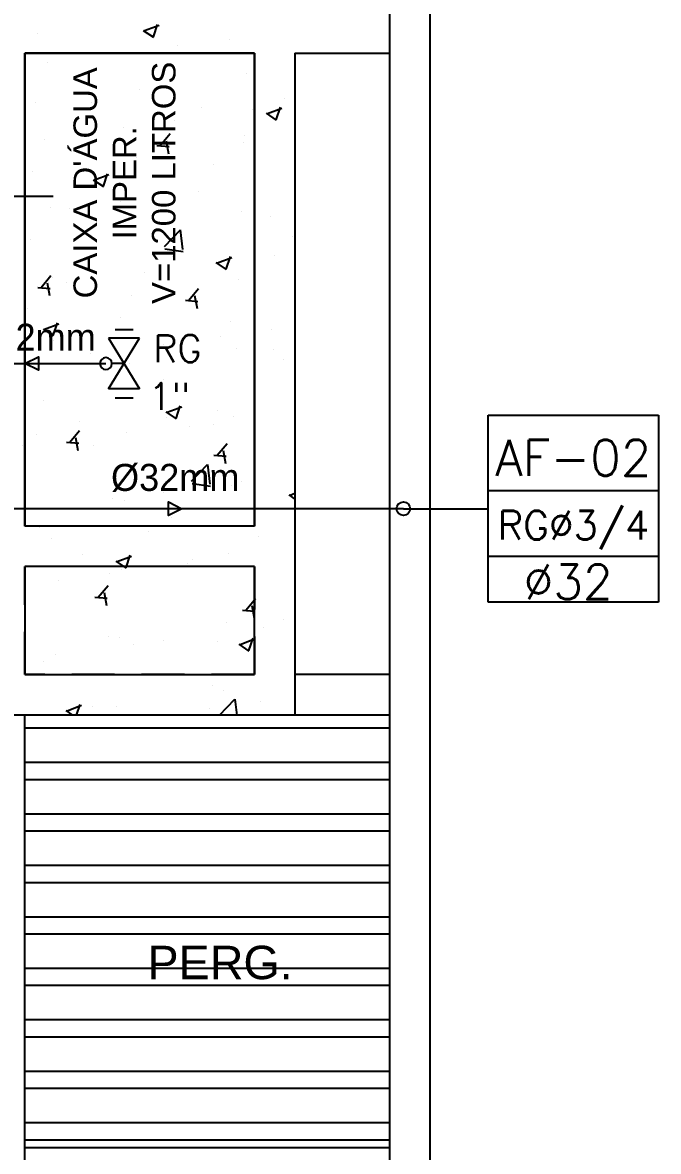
# Model space of a CAD drawing. Header units: millimetres. Extents: x -1292 to 2253, y 326 to 453.
# Drawn here: x 2107.624 to 2109.978, y 354.157 to 358.334 of the extents above; entities that cross this region are included whole.
import ezdxf
from ezdxf.enums import TextEntityAlignment as Align

# ---------------------------------------------------------------- set-up
doc = ezdxf.new("R2010")
doc.units = ezdxf.units.MM
doc.header["$LTSCALE"] = 0.5
doc.linetypes.add('HIDDEN', pattern=[9.525, 6.35, -3.175])
for name, color, linetype in [('-HIDRO', 8, 'Continuous'), ('A-PEN-B', 5, 'Continuous'), ('A-PEN-C', 4, 'Continuous'), ('AF', 5, 'Continuous'), ('CONEXAO_AG_FRIA', 2, 'Continuous'), ('Prumadas_L', 1, 'Continuous'), ('Prumadas_Q', 3, 'Continuous'), ('Prumadas_T', 2, 'Continuous'), ('TEXTO', 7, 'Continuous')]:
    doc.layers.add(name, color=color, linetype=linetype)
doc.styles.add('CARIMBO_DADOS', font='arial.ttf', dxfattribs={"height": 0.1})
doc.styles.add('ROMANS', font='romans')

msp = doc.modelspace()

# ---------------------------------------------------------------- linework, layer by layer
at = {"layer": '-HIDRO', "ltscale": 0.05}
for p, q in [((2109.1321, 361.3212), (2109.1321, 346.8212)), ((2109.1321, 361.3212), (2109.1321, 355.7712)), ((2108.9821, 361.1712), (2108.9821, 355.7712)), ((2108.0756, 358.3042), (2108.1289, 358.3247)), ((2108.1083, 358.2816), (2108.1238, 358.3276)), ((2107.6797, 358.2919), (2107.6797, 358.2919)), ((2108.0704, 358.3051), (2108.1083, 358.2796)), ((2108.1977, 358.2482), (2108.1977, 358.2482)), ((2108.3885, 358.2733), (2108.3885, 358.2733)), ((2108.4821, 358.2212), (2107.6321, 358.2212)), ((2107.6321, 358.2212), (2107.6321, 356.4712)), ((2108.4821, 356.4712), (2108.4821, 358.2212)), ((2108.6321, 358.2212), (2108.6321, 355.7712)), ((2108.6321, 358.2212), (2108.9821, 358.2212)), ((2107.7165, 358.1849), (2107.7165, 358.1849)), ((2107.6321, 358.1212), (2107.6321, 357.5212)), ((2108.4511, 358.1441), (2108.4511, 358.1441)), ((2108.0553, 358.087), (2108.0553, 358.087)), ((2107.6704, 358.0382), (2107.6704, 358.0382)), ((2107.8782, 358.0374), (2107.8782, 358.0374)), ((2108.5931, 358.0539), (2108.5931, 358.0539)), ((2108.285, 358.0202), (2108.285, 358.0202)), ((2108.4766, 358.0108), (2108.4766, 358.0108)), ((2108.5253, 357.9983), (2108.5632, 357.9728)), ((2108.5304, 357.9974), (2108.5838, 358.0179)), ((2108.5632, 357.9748), (2108.5786, 358.0208)), ((2107.6321, 357.9522), (2107.6321, 357.9522)), ((2107.9972, 357.9477), (2107.9972, 357.9477)), ((2108.1487, 357.9776), (2108.1487, 357.9776)), ((2108.188, 357.9728), (2108.188, 357.9728)), ((2108.0389, 357.935), (2108.0389, 357.935)), ((2108.1329, 357.8793), (2108.1696, 357.9231)), ((2108.4457, 357.9178), (2108.4457, 357.9178)), ((2107.7043, 357.9013), (2107.7043, 357.9013)), ((2108.1211, 357.8797), (2108.1666, 357.8757)), ((2108.1651, 357.8478), (2108.1563, 357.8956)), ((2108.4418, 357.8905), (2108.4418, 357.8905)), ((2108.046, 357.8333), (2108.046, 357.8333)), ((2107.6612, 357.7845), (2107.6612, 357.7845)), ((2108.3313, 357.8103), (2108.3313, 357.8103)), ((2107.885, 357.7526), (2107.9229, 357.727)), ((2107.8902, 357.7517), (2107.9435, 357.7722)), ((2107.9229, 357.729), (2107.9384, 357.775)), ((2107.8869, 357.734), (2107.8869, 357.734)), ((2108.2761, 357.7102), (2108.2761, 357.7102)), ((2107.9875, 357.6723), (2107.9875, 357.6723)), ((2107.7266, 357.65), (2107.7266, 357.65)), ((2107.7968, 357.6471), (2107.7968, 357.6471)), ((2108.1334, 357.6329), (2108.1334, 357.6329)), ((2108.4325, 357.6368), (2108.4325, 357.6368)), ((2108.5402, 357.6157), (2108.5402, 357.6157)), ((2108.0368, 357.5797), (2108.0368, 357.5797)), ((2107.6519, 357.5309), (2107.6519, 357.5309)), ((2108.1486, 357.5057), (2108.208, 357.5675)), ((2108.2172, 357.4943), (2108.2088, 357.5667)), ((2108.6223, 357.5436), (2108.6223, 357.5436)), ((2108.1505, 357.4971), (2108.2182, 357.4866)), ((2108.1779, 357.4674), (2108.1779, 357.4674)), ((2108.3399, 357.4458), (2108.3778, 357.4202)), ((2108.345, 357.4449), (2108.3984, 357.4654)), ((2108.3778, 357.4222), (2108.3932, 357.4682)), ((2108.5569, 357.4731), (2108.5569, 357.4731)), ((2108.0757, 357.4097), (2108.0757, 357.4097)), ((2107.6921, 357.3539), (2107.7288, 357.3977)), ((2107.7243, 357.3225), (2107.7155, 357.3703)), ((2107.7335, 357.3911), (2107.7335, 357.3911)), ((2107.7871, 357.3717), (2107.7871, 357.3717)), ((2108.4233, 357.3831), (2108.4233, 357.3831)), ((2107.6802, 357.3543), (2107.7258, 357.3504)), ((2108.0275, 357.326), (2108.0275, 357.326)), ((2108.2386, 357.3061), (2108.2753, 357.3499)), ((2108.2709, 357.2747), (2108.262, 357.3224)), ((2108.2268, 357.3065), (2108.2723, 357.3025)), ((2107.6426, 357.2772), (2107.6426, 357.2772)), ((2107.985, 357.2435), (2107.985, 357.2435)), ((2107.6996, 357.2), (2107.7375, 357.1744)), ((2107.7048, 357.1991), (2107.7581, 357.2196)), ((2107.7375, 357.1764), (2107.753, 357.2225)), ((2108.3918, 357.2263), (2108.3918, 357.2263)), ((2108.5472, 357.1976), (2108.5472, 357.1976)), ((2107.7389, 357.1583), (2107.7389, 357.1583)), ((2108.3565, 357.1725), (2108.3565, 357.1725)), ((2108.1457, 357.1411), (2108.1457, 357.1411)), ((2108.414, 357.1295), (2108.414, 357.1295)), ((2108.5525, 357.1239), (2108.5525, 357.1239)), ((2107.8752, 357.1092), (2107.8752, 357.1092)), ((2108.0182, 357.0723), (2108.0182, 357.0723)), ((2108.5908, 357.089), (2108.5908, 357.089)), ((2107.6334, 357.0236), (2107.6334, 357.0236)), ((2108.1464, 357.0127), (2108.1464, 357.0127)), ((2107.7021, 356.9364), (2107.7021, 356.9364)), ((2108.1596, 356.8923), (2108.213, 356.9128)), ((2108.1924, 356.8696), (2108.2078, 356.9157)), ((2108.1545, 356.8932), (2108.1924, 356.8677)), ((2108.156, 356.872), (2108.156, 356.872)), ((2108.3468, 356.8971), (2108.3468, 356.8971)), ((2108.4048, 356.8758), (2108.4048, 356.8758)), ((2107.7978, 356.7808), (2107.8345, 356.8245)), ((2107.8334, 356.8561), (2107.8334, 356.8561)), ((2108.2402, 356.839), (2108.2402, 356.839)), ((2108.329, 356.8454), (2108.329, 356.8454)), ((2107.6748, 356.8086), (2107.6748, 356.8086)), ((2107.786, 356.7812), (2107.8315, 356.7772)), ((2107.83, 356.7493), (2107.8212, 356.7971)), ((2108.009, 356.8187), (2108.009, 356.8187)), ((2107.6241, 356.7699), (2107.6241, 356.7699)), ((2107.8846, 356.7691), (2107.8846, 356.7691)), ((2108.3443, 356.7329), (2108.3811, 356.7767)), ((2108.3766, 356.7015), (2108.3678, 356.7493)), ((2108.2496, 356.6373), (2108.309, 356.6991)), ((2108.3182, 356.6259), (2108.3098, 356.6983)), ((2108.3325, 356.7334), (2108.3781, 356.7294)), ((2108.2515, 356.6287), (2108.3192, 356.6182)), ((2108.3955, 356.6221), (2108.3955, 356.6221)), ((2108.4349, 356.6345), (2108.4349, 356.6345)), ((2107.9555, 356.5714), (2107.9555, 356.5714)), ((2108.1463, 356.5966), (2108.1463, 356.5966)), ((2108.6093, 356.5864), (2108.6321, 356.571)), ((2108.6145, 356.5855), (2108.6321, 356.5923)), ((2108.62, 356.5787), (2108.62, 356.5787)), ((2107.9997, 356.565), (2107.9997, 356.565)), ((2108.1757, 356.5024), (2108.1757, 356.5024)), ((2108.4821, 356.4712), (2107.6321, 356.4712)), ((2107.685, 356.4668), (2107.685, 356.4668)), ((2108.0918, 356.4496), (2108.0918, 356.4496)), ((2107.7313, 356.4262), (2107.7313, 356.4262)), ((2108.4986, 356.4324), (2108.4986, 356.4324)), ((2107.8457, 356.3644), (2107.8457, 356.3644)), ((2107.9742, 356.3397), (2108.0276, 356.3602)), ((2108.007, 356.3171), (2108.0224, 356.3631)), ((2108.3862, 356.3685), (2108.3862, 356.3685)), ((2108.4821, 356.3212), (2107.6321, 356.3212)), ((2107.6321, 356.3212), (2107.6321, 355.9212)), ((2107.9691, 356.3407), (2108.007, 356.3151)), ((2108.2344, 356.334), (2108.2344, 356.334)), ((2108.2525, 356.3472), (2108.2525, 356.3472)), ((2108.4821, 355.9212), (2108.4821, 356.3212)), ((2107.9458, 356.296), (2107.9458, 356.296)), ((2107.9904, 356.3113), (2107.9904, 356.3113)), ((2107.7551, 356.2709), (2107.7551, 356.2709)), ((2107.9035, 356.2076), (2107.9403, 356.2514)), ((2107.8917, 356.208), (2107.9373, 356.204)), ((2107.9358, 356.1762), (2107.9269, 356.2239)), ((2108.4501, 356.1598), (2108.4821, 356.1979)), ((2108.4821, 356.1979), (2108.4868, 356.2035)), ((2108.4383, 356.1602), (2108.4821, 356.1564)), ((2108.4821, 356.1294), (2108.4735, 356.1761)), ((2108.4821, 356.1564), (2108.4838, 356.1562)), ((2108.377, 356.1148), (2108.377, 356.1148)), ((2108.4823, 356.1283), (2108.4821, 356.1294)), ((2108.5886, 356.1241), (2108.5886, 356.1241)), ((2108.5152, 356.0968), (2108.5152, 356.0968)), ((2107.9402, 356.0622), (2107.9402, 356.0622)), ((2107.9812, 356.0577), (2107.9812, 356.0577)), ((2108.034, 356.0335), (2108.034, 356.0335)), ((2108.1442, 356.0478), (2108.1442, 356.0478)), ((2108.347, 356.0451), (2108.347, 356.0451)), ((2108.4239, 356.0339), (2108.4618, 356.0083)), ((2108.429, 356.033), (2108.4821, 356.0533)), ((2108.4618, 356.0103), (2108.4773, 356.0563)), ((2108.4821, 356.0533), (2108.4824, 356.0534)), ((2107.7454, 355.9955), (2107.7454, 355.9955)), ((2107.6998, 355.9715), (2107.6998, 355.9715)), ((2107.6321, 355.9212), (2108.4821, 355.9212)), ((2108.9821, 355.9212), (2108.6321, 355.9212)), ((2108.3268, 355.8805), (2108.3268, 355.8805)), ((2108.3677, 355.8611), (2108.3677, 355.8611)), ((2108.3529, 355.7712), (2108.41, 355.8307)), ((2108.4177, 355.7712), (2108.4108, 355.8299)), ((2108.5055, 355.8214), (2108.5055, 355.8214)), ((2107.7836, 355.7881), (2107.8087, 355.7712)), ((2107.7888, 355.7872), (2107.8421, 355.8077)), ((2107.8238, 355.7712), (2107.837, 355.8106)), ((2107.8824, 355.8042), (2107.8824, 355.8042)), ((2107.9719, 355.804), (2107.9719, 355.804)), ((2108.3148, 355.7963), (2108.3148, 355.7963)), ((2108.9821, 355.7712), (2107.4821, 355.7712)), ((2107.6321, 354.1712), (2107.6321, 355.7712)), ((2107.6321, 351.3212), (2107.6321, 355.7511)), ((2108.9821, 355.7712), (2108.9821, 354.0212)), ((2108.9821, 355.7228), (2107.6321, 355.7228)), ((2108.9821, 355.5958), (2107.6321, 355.5958)), ((2108.9821, 355.5323), (2107.6321, 355.5323)), ((2108.9821, 355.4053), (2107.6321, 355.4053)), ((2108.9821, 355.3418), (2107.6321, 355.3418)), ((2108.9821, 355.2148), (2107.6321, 355.2148)), ((2108.9821, 355.1513), (2107.6321, 355.1513)), ((2108.9821, 355.0243), (2107.6321, 355.0243)), ((2108.9821, 354.9608), (2107.6321, 354.9608)), ((2108.9821, 354.8338), (2107.6321, 354.8338)), ((2108.9821, 354.7703), (2107.6321, 354.7703)), ((2108.9821, 354.6433), (2107.6321, 354.6433)), ((2108.9821, 354.5798), (2107.6321, 354.5798)), ((2108.9821, 354.4528), (2107.6321, 354.4528)), ((2108.9821, 354.3893), (2107.6321, 354.3893)), ((2108.9821, 354.2623), (2107.6321, 354.2623)), ((2108.9821, 354.1988), (2107.6321, 354.1988)), ((2107.6321, 354.1712), (2108.9821, 354.1712))]:
    msp.add_line(p, q, dxfattribs=at)
at = {"layer": '-HIDRO', "linetype": 'HIDDEN', "ltscale": 0.05}
for p, q in [((2107.6321, 358.2212), (2108.4821, 358.2212)), ((2107.6321, 356.4712), (2107.6321, 358.2212)), ((2108.4821, 358.2212), (2108.4821, 356.4712)), ((2107.6321, 355.9212), (2107.6321, 356.3212)), ((2108.4821, 356.3212), (2108.4821, 355.9212)), ((2108.4821, 355.9212), (2107.6321, 355.9212))]:
    msp.add_line(p, q, dxfattribs=at)
for p, q in [((2107.9664, 357.199), (2108.033, 357.199)), ((2108.0572, 357.1657), (2107.9422, 357.1657)), ((2107.9422, 356.979), (2108.0572, 357.1657)), ((2107.9422, 357.1657), (2108.0572, 356.979)), ((2107.9997, 357.0723), (2107.9541, 357.0723)), ((2108.0572, 356.979), (2107.9422, 356.979)), ((2107.9664, 356.9457), (2108.033, 356.9457))]:
    msp.add_line(p, q)
at = {"extrusion": (0, 0, -1)}
msp.add_ellipse((2107.9322, 357.0723), major_axis=(0.0155, 0.0155), ratio=1, start_param=2.356194490186756, end_param=8.639379797366342, dxfattribs=at)
at = {"layer": 'A-PEN-B'}
msp.add_circle((2109.0338, 356.5351), 0.025, dxfattribs=at)
at = {"layer": 'A-PEN-C'}
for p, q in [((2107.6321, 358.2212), (2108.4821, 358.2212)), ((2107.6321, 356.4712), (2107.6321, 358.2212)), ((2108.4821, 358.2212), (2108.4821, 356.4712)), ((2108.4821, 356.4712), (2107.6321, 356.4712))]:
    msp.add_line(p, q, dxfattribs=at)
at = {"layer": 'AF'}
for p, q in [((2107.028, 357.6916), (2107.7374, 357.6916)), ((2107.3819, 357.0723), (2107.9322, 357.0723)), ((2109.0338, 356.5351), (2107.3439, 356.5351))]:
    msp.add_line(p, q, dxfattribs=at)
for points in [[(2107.632, 357.0723, 0), (2107.682, 357.0973, 0), (2107.682, 357.0473, 0), (2107.632, 357.0723, 0)], [(2108.2139, 356.5351, 0), (2108.1639, 356.5101, 0), (2108.1639, 356.5601, 0), (2108.2139, 356.5351, 0)]]:
    msp.add_polyline3d(points, dxfattribs=at)
at = {"layer": 'Prumadas_L'}
for p, q in [((2109.3475, 356.6021), (2109.9783, 356.6021)), ((2109.0338, 356.5351), (2109.3475, 356.5351)), ((2109.3475, 356.3601), (2109.9783, 356.3601))]:
    msp.add_line(p, q, dxfattribs=at)
at = {"layer": 'Prumadas_Q'}
for p, q in [((2109.3475, 356.8813), (2109.9783, 356.8813)), ((2109.3475, 356.1889), (2109.3475, 356.8813)), ((2109.9783, 356.8813), (2109.9783, 356.1889)), ((2109.9783, 356.1889), (2109.3475, 356.1889))]:
    msp.add_line(p, q, dxfattribs=at)

# ---------------------------------------------------------------- texts
at = {"layer": '-HIDRO', "style": 'CARIMBO_DADOS'}
msp.add_text('PERG.', height=0.12365, dxfattribs=at).set_placement((2108.0864, 354.7943))
at = {"layer": '-HIDRO', "insert": (2108.0016, 357.7411), "char_height": 0.087155, "width": 2.363314, "attachment_point": 5, "rotation": 90, "style": 'CARIMBO_DADOS'}
msp.add_mtext("CAIXA D'ÁGUA \\PIMPER. \\PV=1200 LITROS", dxfattribs=at)
at = {"layer": 'CONEXAO_AG_FRIA', "style": 'ROMANS'}
for s, p in [('RG', (2108.1068, 357.0779)), ('1"', (2108.0901, 356.9006))]:
    msp.add_text(s, height=0.1, rotation=0, dxfattribs=at).set_placement(p)
at = {"layer": 'Prumadas_T', "style": 'ROMANS'}
for s, height, p in [('AF-02', 0.1323, (2109.6632, 356.6574)), ('RG%%C3/4', 0.10584, (2109.6638, 356.4211)), ('%%C32', 0.12807, (2109.6442, 356.2001))]:
    msp.add_text(s, height=height, rotation=0, dxfattribs=at).set_placement(p, align=Align.CENTER)
at = {"layer": 'TEXTO'}
for p in [(2107.657, 357.1697), (2108.1889, 356.6511)]:
    msp.add_text('Ø32mm', height=0.1, dxfattribs=at).set_placement(p, align=Align.MIDDLE_CENTER)

doc.saveas('drawing.dxf')
